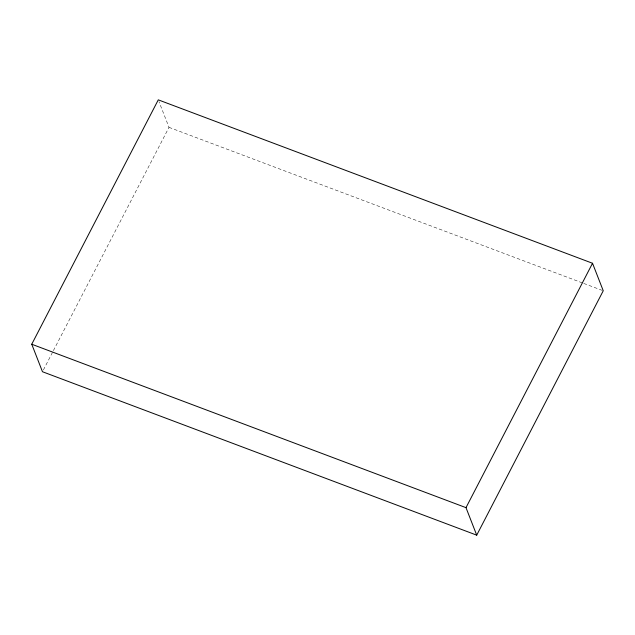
<?xml version="1.0" encoding="UTF-8"?>
<svg xmlns="http://www.w3.org/2000/svg" width="635" height="635" viewBox="0 0 635 635"><rect width="100%" height="100%" fill="white"/><g stroke="black" fill="none" stroke-linecap="round" stroke-linejoin="round"><path stroke-width="0.48" stroke-dasharray="3.17 2.38" d="M43.386 369.975L52.943 351.512M53.396 350.639L169.005 127.349L158.996 101.679M169.005 127.349L582.835 283.083M583.763 283.432L603.25 290.766"/><path stroke-width="0.95" d="M31.75 344.233L158.282 99.846L592.526 263.263L603.25 290.766L476.718 535.154L42.474 371.737L31.75 344.233L465.995 507.651L476.718 535.154M465.995 507.651L592.526 263.263"/></g></svg>
